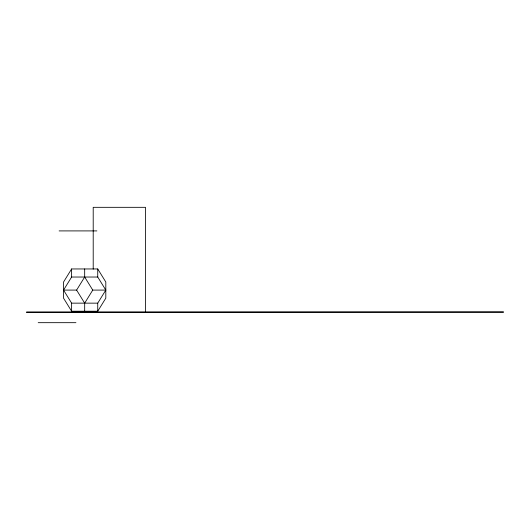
<?xml version="1.0" encoding="UTF-8"?>
<svg xmlns="http://www.w3.org/2000/svg" width="530" height="530" viewBox="0 0 530 530"><rect width="100%" height="100%" fill="white"/><g stroke="black" fill="none" stroke-linecap="round" stroke-linejoin="round"><path stroke-width="0.79" d="M71.616 268.955L63.547 282.02L63.547 298.158L71.616 311.223L97.739 311.223L105.808 298.158L105.808 282.02L97.739 268.955L71.616 268.955L71.616 277.031L63.547 290.089L71.616 303.147L71.616 311.223M63.547 290.089L76.605 290.089L84.674 277.031L84.674 268.955M84.674 311.223L84.674 303.147L92.75 290.089L105.808 290.089L97.739 303.147L97.739 311.223M59.128 230.908L96.884 230.908M71.616 277.031L97.739 277.031L105.808 290.089M71.616 303.147L97.739 303.147M38.193 322.677L75.936 322.677M84.674 277.031L92.75 290.089M76.605 290.089L84.674 303.147M145.511 312.051L145.511 207.323L93.207 207.323L93.207 269.167M97.739 268.955L97.739 277.031M503.5 312.051L26.5 312.163L503.5 312.051"/></g></svg>
